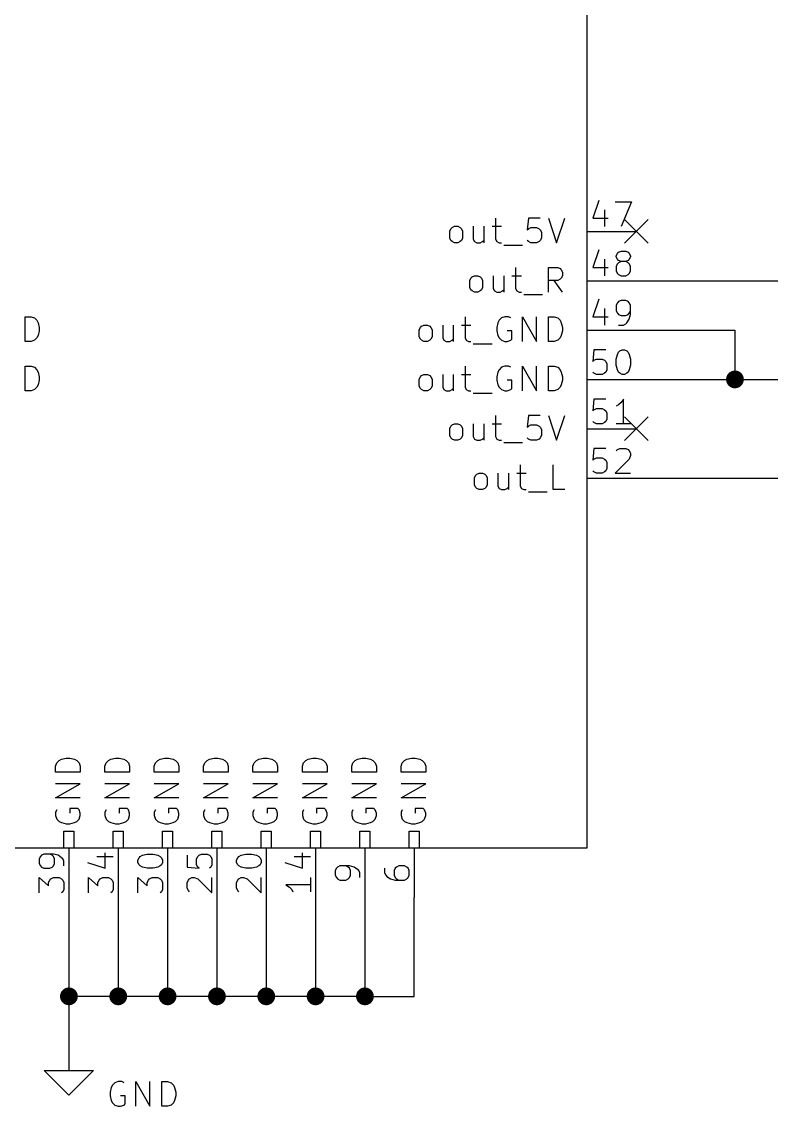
# Model space of a CAD drawing. Extents: x 0.4 to 11.3, y -7.9 to -0.4.
# Drawn here: x 6.804 to 8.324, y -6.273 to -4.075 of the extents above; entities that cross this region are included whole.
import ezdxf

# ---------------------------------------------------------------- set-up
doc = ezdxf.new("R2010")
doc.units = 0
doc.header["$MEASUREMENT"] = 0
for name, color, linetype in [('BLUE2', 5, 'CONTINUOUS'), ('CYAN2', 4, 'CONTINUOUS'), ('GREEN3', 91, 'CONTINUOUS'), ('LYELLOW', 51, 'CONTINUOUS'), ('RED2', 1, 'CONTINUOUS'), ('RED3', 11, 'CONTINUOUS')]:
    doc.layers.add(name, color=color, linetype=linetype)

msp = doc.modelspace()

# ---------------------------------------------------------------- linework, layer by layer
at = {"layer": 'BLUE2', "linetype": 'CONTINUOUS'}
for p, q in [((8.026, -4.476), (8.074, -4.524)), ((8.074, -4.476), (8.026, -4.524)), ((8.026, -4.876), (8.074, -4.924)), ((8.074, -4.876), (8.026, -4.924))]:
    msp.add_line(p, q, dxfattribs=at)
at = {"layer": 'CYAN2', "linetype": 'CONTINUOUS'}
for p, q in [((7.76476, -4.47313), (7.76476, -4.51599)), ((7.83143, -4.47313), (7.82905, -4.49694)), ((7.85524, -4.47313), (7.83143, -4.47313)), ((7.8719, -4.47313), (7.88857, -4.52313)), ((7.88857, -4.52313), (7.90524, -4.47313)), ((7.67191, -4.49932), (7.67429, -4.49456)), ((7.67191, -4.51361), (7.67191, -4.49932)), ((7.67429, -4.49456), (7.67667, -4.49218)), ((7.67667, -4.49218), (7.68143, -4.4898)), ((7.68143, -4.4898), (7.68857, -4.4898)), ((7.68857, -4.4898), (7.69333, -4.49218)), ((7.69333, -4.49218), (7.69572, -4.49456)), ((7.69572, -4.49456), (7.6981, -4.49932)), ((7.6981, -4.49932), (7.6981, -4.51361)), ((7.71952, -4.4898), (7.71952, -4.51599)), ((7.74095, -4.4898), (7.74095, -4.52313)), ((7.75762, -4.4898), (7.77667, -4.4898)), ((7.82905, -4.49694), (7.83143, -4.49456)), ((7.83143, -4.49456), (7.83619, -4.49218)), ((7.83619, -4.49218), (7.84809, -4.49218)), ((7.84809, -4.49218), (7.85285, -4.49456)), ((7.85285, -4.49456), (7.85524, -4.49694)), ((7.85524, -4.49694), (7.85762, -4.5017)), ((7.85762, -4.5017), (7.85762, -4.51361)), ((7.67429, -4.51837), (7.67191, -4.51361)), ((7.67667, -4.52075), (7.67429, -4.51837)), ((7.68143, -4.52313), (7.67667, -4.52075)), ((7.68857, -4.52313), (7.68143, -4.52313)), ((7.69333, -4.52075), (7.68857, -4.52313)), ((7.69572, -4.51837), (7.69333, -4.52075)), ((7.6981, -4.51361), (7.69572, -4.51837)), ((7.71952, -4.51599), (7.72191, -4.52075)), ((7.72191, -4.52075), (7.72667, -4.52313)), ((7.72667, -4.52313), (7.73381, -4.52313)), ((7.73381, -4.52313), (7.73857, -4.52075)), ((7.73857, -4.52075), (7.74095, -4.51837)), ((7.76476, -4.51599), (7.76714, -4.52075)), ((7.76714, -4.52075), (7.77191, -4.52313)), ((7.77191, -4.52313), (7.77667, -4.52313)), ((7.83143, -4.52075), (7.82905, -4.51837)), ((7.83619, -4.52313), (7.83143, -4.52075)), ((7.84809, -4.52313), (7.83619, -4.52313)), ((7.85285, -4.52075), (7.84809, -4.52313)), ((7.85524, -4.51837), (7.85285, -4.52075)), ((7.85762, -4.51361), (7.85524, -4.51837)), ((7.78143, -4.52789), (7.81952, -4.52789)), ((7.71476, -4.59456), (7.71715, -4.59218)), ((7.71715, -4.59218), (7.72191, -4.5898)), ((7.72191, -4.5898), (7.72905, -4.5898)), ((7.72905, -4.5898), (7.73381, -4.59218)), ((7.73381, -4.59218), (7.73619, -4.59456)), ((7.76, -4.5898), (7.76, -4.61599)), ((7.78143, -4.5898), (7.78143, -4.62313)), ((7.79809, -4.5898), (7.81714, -4.5898)), ((7.80524, -4.57313), (7.80524, -4.61599)), ((7.8719, -4.62313), (7.8719, -4.57313)), ((7.8719, -4.57313), (7.89095, -4.57313)), ((7.89095, -4.57313), (7.89571, -4.57551)), ((7.89571, -4.57551), (7.89809, -4.57789)), ((7.89809, -4.57789), (7.90047, -4.58265)), ((7.90047, -4.5898), (7.89809, -4.59456)), ((7.90047, -4.58265), (7.90047, -4.5898)), ((7.71239, -4.59932), (7.71476, -4.59456)), ((7.71239, -4.61361), (7.71239, -4.59932)), ((7.71476, -4.61837), (7.71239, -4.61361)), ((7.73619, -4.59456), (7.73857, -4.59932)), ((7.73857, -4.61361), (7.73619, -4.61837)), ((7.73857, -4.59932), (7.73857, -4.61361)), ((7.89095, -4.59932), (7.8719, -4.59932)), ((7.90047, -4.62313), (7.88381, -4.59932)), ((7.89571, -4.59694), (7.89095, -4.59932)), ((7.89809, -4.59456), (7.89571, -4.59694)), ((7.71715, -4.62075), (7.71476, -4.61837)), ((7.72191, -4.62313), (7.71715, -4.62075)), ((7.72905, -4.62313), (7.72191, -4.62313)), ((7.73381, -4.62075), (7.72905, -4.62313)), ((7.73619, -4.61837), (7.73381, -4.62075)), ((7.76, -4.61599), (7.76238, -4.62075)), ((7.76238, -4.62075), (7.76715, -4.62313)), ((7.76715, -4.62313), (7.77429, -4.62313)), ((7.77429, -4.62313), (7.77905, -4.62075)), ((7.77905, -4.62075), (7.78143, -4.61837)), ((7.80524, -4.61599), (7.80762, -4.62075)), ((7.80762, -4.62075), (7.81238, -4.62313)), ((7.81238, -4.62313), (7.81714, -4.62313)), ((7.82191, -4.62789), (7.86, -4.62789)), ((6.81143, -4.72313), (6.81143, -4.67313)), ((6.81143, -4.67313), (6.82333, -4.67313)), ((6.82333, -4.67313), (6.83047, -4.67551)), ((6.83047, -4.67551), (6.83524, -4.68028)), ((6.83524, -4.68028), (6.83762, -4.68504)), ((7.70285, -4.67313), (7.70285, -4.71599)), ((7.7719, -4.68028), (7.76952, -4.68504)), ((7.77667, -4.67551), (7.7719, -4.68028)), ((7.78381, -4.67313), (7.77667, -4.67551)), ((7.79095, -4.67313), (7.78381, -4.67313)), ((7.79571, -4.67551), (7.79095, -4.67313)), ((7.81952, -4.72313), (7.81952, -4.67313)), ((7.81952, -4.67313), (7.84809, -4.72313)), ((7.84809, -4.72313), (7.84809, -4.67313)), ((7.8719, -4.72313), (7.8719, -4.67313)), ((7.8719, -4.67313), (7.88381, -4.67313)), ((7.88381, -4.67313), (7.89095, -4.67551)), ((7.89095, -4.67551), (7.89571, -4.68028)), ((7.89571, -4.68028), (7.89809, -4.68504)), ((6.83762, -4.68504), (6.84, -4.69456)), ((6.84, -4.7017), (6.83762, -4.71122)), ((6.84, -4.69456), (6.84, -4.7017)), ((7.61, -4.69932), (7.61238, -4.69456)), ((7.61, -4.71361), (7.61, -4.69932)), ((7.61238, -4.69456), (7.61476, -4.69218)), ((7.61476, -4.69218), (7.61953, -4.6898)), ((7.61953, -4.6898), (7.62667, -4.6898)), ((7.62667, -4.6898), (7.63143, -4.69218)), ((7.63143, -4.69218), (7.63381, -4.69456)), ((7.63381, -4.69456), (7.63619, -4.69932)), ((7.63619, -4.69932), (7.63619, -4.71361)), ((7.65762, -4.6898), (7.65762, -4.71599)), ((7.67905, -4.6898), (7.67905, -4.72313)), ((7.69571, -4.6898), (7.71476, -4.6898)), ((7.76952, -4.68504), (7.76714, -4.69456)), ((7.76714, -4.69456), (7.76714, -4.7017)), ((7.76714, -4.7017), (7.76952, -4.71122)), ((7.79809, -4.7017), (7.78857, -4.7017)), ((7.79809, -4.71837), (7.79809, -4.7017)), ((7.89809, -4.68504), (7.90047, -4.69456)), ((7.90047, -4.7017), (7.89809, -4.71122)), ((7.90047, -4.69456), (7.90047, -4.7017)), ((6.82333, -4.72313), (6.81143, -4.72313)), ((6.83047, -4.72075), (6.82333, -4.72313)), ((6.83524, -4.71599), (6.83047, -4.72075)), ((6.83762, -4.71122), (6.83524, -4.71599)), ((7.61238, -4.71837), (7.61, -4.71361)), ((7.61476, -4.72075), (7.61238, -4.71837)), ((7.61953, -4.72313), (7.61476, -4.72075)), ((7.62667, -4.72313), (7.61953, -4.72313)), ((7.63143, -4.72075), (7.62667, -4.72313)), ((7.63381, -4.71837), (7.63143, -4.72075)), ((7.63619, -4.71361), (7.63381, -4.71837)), ((7.65762, -4.71599), (7.66, -4.72075)), ((7.66, -4.72075), (7.66476, -4.72313)), ((7.66476, -4.72313), (7.67191, -4.72313)), ((7.67191, -4.72313), (7.67667, -4.72075)), ((7.67667, -4.72075), (7.67905, -4.71837)), ((7.70285, -4.71599), (7.70524, -4.72075)), ((7.70524, -4.72075), (7.71, -4.72313)), ((7.71, -4.72313), (7.71476, -4.72313)), ((7.76952, -4.71122), (7.7719, -4.71599)), ((7.7719, -4.71599), (7.77667, -4.72075)), ((7.77667, -4.72075), (7.78381, -4.72313)), ((7.78381, -4.72313), (7.78857, -4.72313)), ((7.78857, -4.72313), (7.79571, -4.72075)), ((7.79571, -4.72075), (7.79809, -4.71837)), ((7.88381, -4.72313), (7.8719, -4.72313)), ((7.89095, -4.72075), (7.88381, -4.72313)), ((7.89571, -4.71599), (7.89095, -4.72075)), ((7.89809, -4.71122), (7.89571, -4.71599)), ((7.71952, -4.72789), (7.75762, -4.72789)), ((6.81143, -4.82313), (6.81143, -4.77313)), ((6.81143, -4.77313), (6.82333, -4.77313)), ((6.82333, -4.77313), (6.83047, -4.77551)), ((6.83047, -4.77551), (6.83524, -4.78028)), ((6.83524, -4.78028), (6.83762, -4.78504)), ((6.83762, -4.78504), (6.84, -4.79456)), ((7.61476, -4.79218), (7.61953, -4.7898)), ((7.61953, -4.7898), (7.62667, -4.7898)), ((7.62667, -4.7898), (7.63143, -4.79218)), ((7.65762, -4.7898), (7.65762, -4.81599)), ((7.67905, -4.7898), (7.67905, -4.82313)), ((7.69571, -4.7898), (7.71476, -4.7898)), ((7.70285, -4.77313), (7.70285, -4.81599)), ((7.76952, -4.78504), (7.76714, -4.79456)), ((7.7719, -4.78028), (7.76952, -4.78504)), ((7.77667, -4.77551), (7.7719, -4.78028)), ((7.78381, -4.77313), (7.77667, -4.77551)), ((7.79095, -4.77313), (7.78381, -4.77313)), ((7.79571, -4.77551), (7.79095, -4.77313)), ((7.81952, -4.82313), (7.81952, -4.77313)), ((7.81952, -4.77313), (7.84809, -4.82313)), ((7.84809, -4.82313), (7.84809, -4.77313)), ((7.8719, -4.82313), (7.8719, -4.77313)), ((7.8719, -4.77313), (7.88381, -4.77313)), ((7.88381, -4.77313), (7.89095, -4.77551)), ((7.89095, -4.77551), (7.89571, -4.78028)), ((7.89571, -4.78028), (7.89809, -4.78504)), ((7.89809, -4.78504), (7.90047, -4.79456)), ((6.83762, -4.81122), (6.83524, -4.81599)), ((6.84, -4.8017), (6.83762, -4.81122)), ((6.84, -4.79456), (6.84, -4.8017)), ((7.61, -4.79932), (7.61238, -4.79456)), ((7.61, -4.81361), (7.61, -4.79932)), ((7.61238, -4.79456), (7.61476, -4.79218)), ((7.63143, -4.79218), (7.63381, -4.79456)), ((7.63381, -4.79456), (7.63619, -4.79932)), ((7.63619, -4.79932), (7.63619, -4.81361)), ((7.76714, -4.79456), (7.76714, -4.8017)), ((7.76714, -4.8017), (7.76952, -4.81122)), ((7.76952, -4.81122), (7.7719, -4.81599)), ((7.79809, -4.8017), (7.78857, -4.8017)), ((7.79809, -4.81837), (7.79809, -4.8017)), ((7.89809, -4.81122), (7.89571, -4.81599)), ((7.90047, -4.8017), (7.89809, -4.81122)), ((7.90047, -4.79456), (7.90047, -4.8017)), ((6.82333, -4.82313), (6.81143, -4.82313)), ((6.83047, -4.82075), (6.82333, -4.82313)), ((6.83524, -4.81599), (6.83047, -4.82075)), ((7.61238, -4.81837), (7.61, -4.81361)), ((7.61476, -4.82075), (7.61238, -4.81837)), ((7.61953, -4.82313), (7.61476, -4.82075)), ((7.62667, -4.82313), (7.61953, -4.82313)), ((7.63143, -4.82075), (7.62667, -4.82313)), ((7.63381, -4.81837), (7.63143, -4.82075)), ((7.63619, -4.81361), (7.63381, -4.81837)), ((7.65762, -4.81599), (7.66, -4.82075)), ((7.66, -4.82075), (7.66476, -4.82313)), ((7.66476, -4.82313), (7.67191, -4.82313)), ((7.67191, -4.82313), (7.67667, -4.82075)), ((7.67667, -4.82075), (7.67905, -4.81837)), ((7.70285, -4.81599), (7.70524, -4.82075)), ((7.70524, -4.82075), (7.71, -4.82313)), ((7.71, -4.82313), (7.71476, -4.82313)), ((7.71952, -4.82789), (7.75762, -4.82789)), ((7.7719, -4.81599), (7.77667, -4.82075)), ((7.77667, -4.82075), (7.78381, -4.82313)), ((7.78381, -4.82313), (7.78857, -4.82313)), ((7.78857, -4.82313), (7.79571, -4.82075)), ((7.79571, -4.82075), (7.79809, -4.81837)), ((7.88381, -4.82313), (7.8719, -4.82313)), ((7.89095, -4.82075), (7.88381, -4.82313)), ((7.89571, -4.81599), (7.89095, -4.82075)), ((7.76476, -4.87313), (7.76476, -4.91599)), ((7.83143, -4.87313), (7.82905, -4.89694)), ((7.85524, -4.87313), (7.83143, -4.87313)), ((7.8719, -4.87313), (7.88857, -4.92313)), ((7.88857, -4.92313), (7.90524, -4.87313)), ((7.67191, -4.89932), (7.67429, -4.89456)), ((7.67191, -4.91361), (7.67191, -4.89932)), ((7.67429, -4.89456), (7.67667, -4.89218)), ((7.67667, -4.89218), (7.68143, -4.8898)), ((7.68143, -4.8898), (7.68857, -4.8898)), ((7.68857, -4.8898), (7.69333, -4.89218)), ((7.69333, -4.89218), (7.69572, -4.89456)), ((7.69572, -4.89456), (7.6981, -4.89932)), ((7.6981, -4.89932), (7.6981, -4.91361)), ((7.71952, -4.8898), (7.71952, -4.91599)), ((7.74095, -4.8898), (7.74095, -4.92313)), ((7.75762, -4.8898), (7.77667, -4.8898)), ((7.82905, -4.89694), (7.83143, -4.89456)), ((7.83143, -4.89456), (7.83619, -4.89218)), ((7.83619, -4.89218), (7.84809, -4.89218)), ((7.84809, -4.89218), (7.85285, -4.89456)), ((7.85285, -4.89456), (7.85524, -4.89694)), ((7.85524, -4.89694), (7.85762, -4.9017)), ((7.67429, -4.91837), (7.67191, -4.91361)), ((7.67667, -4.92075), (7.67429, -4.91837)), ((7.68143, -4.92313), (7.67667, -4.92075)), ((7.69333, -4.92075), (7.68857, -4.92313)), ((7.69572, -4.91837), (7.69333, -4.92075)), ((7.6981, -4.91361), (7.69572, -4.91837)), ((7.71952, -4.91599), (7.72191, -4.92075)), ((7.72191, -4.92075), (7.72667, -4.92313)), ((7.73381, -4.92313), (7.73857, -4.92075)), ((7.73857, -4.92075), (7.74095, -4.91837)), ((7.76476, -4.91599), (7.76714, -4.92075)), ((7.76714, -4.92075), (7.77191, -4.92313)), ((7.83143, -4.92075), (7.82905, -4.91837)), ((7.83619, -4.92313), (7.83143, -4.92075)), ((7.85285, -4.92075), (7.84809, -4.92313)), ((7.85524, -4.91837), (7.85285, -4.92075)), ((7.85762, -4.91361), (7.85524, -4.91837)), ((7.85762, -4.9017), (7.85762, -4.91361)), ((7.68857, -4.92313), (7.68143, -4.92313)), ((7.72667, -4.92313), (7.73381, -4.92313)), ((7.77191, -4.92313), (7.77667, -4.92313)), ((7.78143, -4.92789), (7.81952, -4.92789)), ((7.84809, -4.92313), (7.83619, -4.92313)), ((7.81476, -4.97313), (7.81476, -5.01599)), ((7.88143, -5.02313), (7.88143, -4.97313)), ((7.72191, -4.99932), (7.72429, -4.99456)), ((7.72191, -5.01361), (7.72191, -4.99932)), ((7.72429, -4.99456), (7.72667, -4.99218)), ((7.72667, -4.99218), (7.73143, -4.9898)), ((7.73143, -4.9898), (7.73857, -4.9898)), ((7.73857, -4.9898), (7.74333, -4.99218)), ((7.74333, -4.99218), (7.74572, -4.99456)), ((7.74572, -4.99456), (7.7481, -4.99932)), ((7.7481, -4.99932), (7.7481, -5.01361)), ((7.76952, -4.9898), (7.76952, -5.01599)), ((7.79095, -4.9898), (7.79095, -5.02313)), ((7.80762, -4.9898), (7.82667, -4.9898)), ((7.72429, -5.01837), (7.72191, -5.01361)), ((7.72667, -5.02075), (7.72429, -5.01837)), ((7.73143, -5.02313), (7.72667, -5.02075)), ((7.73857, -5.02313), (7.73143, -5.02313)), ((7.74333, -5.02075), (7.73857, -5.02313)), ((7.74572, -5.01837), (7.74333, -5.02075)), ((7.7481, -5.01361), (7.74572, -5.01837)), ((7.76952, -5.01599), (7.77191, -5.02075)), ((7.77191, -5.02075), (7.77667, -5.02313)), ((7.77667, -5.02313), (7.78381, -5.02313)), ((7.78381, -5.02313), (7.78857, -5.02075)), ((7.78857, -5.02075), (7.79095, -5.01837)), ((7.81476, -5.01599), (7.81714, -5.02075)), ((7.81714, -5.02075), (7.82191, -5.02313)), ((7.82191, -5.02313), (7.82667, -5.02313)), ((7.83143, -5.02789), (7.86952, -5.02789)), ((7.90524, -5.02313), (7.88143, -5.02313)), ((6.87313, -5.58381), (6.87551, -5.57667)), ((6.87551, -5.57667), (6.88028, -5.5719)), ((6.88028, -5.5719), (6.88504, -5.56952)), ((6.88504, -5.56952), (6.89456, -5.56714)), ((6.89456, -5.56714), (6.9017, -5.56714)), ((6.9017, -5.56714), (6.91122, -5.56952)), ((6.91122, -5.56952), (6.91599, -5.5719)), ((6.91599, -5.5719), (6.92075, -5.57667)), ((6.92075, -5.57667), (6.92313, -5.58381)), ((6.97313, -5.58381), (6.97551, -5.57667)), ((6.97551, -5.57667), (6.98028, -5.5719)), ((6.98028, -5.5719), (6.98504, -5.56952)), ((6.98504, -5.56952), (6.99456, -5.56714)), ((6.99456, -5.56714), (7.0017, -5.56714)), ((7.0017, -5.56714), (7.01122, -5.56952)), ((7.01122, -5.56952), (7.01599, -5.5719)), ((7.01599, -5.5719), (7.02075, -5.57667)), ((7.02075, -5.57667), (7.02313, -5.58381)), ((7.07313, -5.58381), (7.07551, -5.57667)), ((7.07551, -5.57667), (7.08028, -5.5719)), ((7.08028, -5.5719), (7.08504, -5.56952)), ((7.08504, -5.56952), (7.09456, -5.56714)), ((7.09456, -5.56714), (7.1017, -5.56714)), ((7.1017, -5.56714), (7.11122, -5.56952)), ((7.11122, -5.56952), (7.11599, -5.5719)), ((7.11599, -5.5719), (7.12075, -5.57667)), ((7.12075, -5.57667), (7.12313, -5.58381)), ((7.17313, -5.58381), (7.17551, -5.57667)), ((7.17551, -5.57667), (7.18028, -5.5719)), ((7.18028, -5.5719), (7.18504, -5.56952)), ((7.18504, -5.56952), (7.19456, -5.56714)), ((7.19456, -5.56714), (7.2017, -5.56714)), ((7.2017, -5.56714), (7.21122, -5.56952)), ((7.21122, -5.56952), (7.21599, -5.5719)), ((7.21599, -5.5719), (7.22075, -5.57667)), ((7.22075, -5.57667), (7.22313, -5.58381)), ((7.27313, -5.58381), (7.27551, -5.57667)), ((7.27551, -5.57667), (7.28028, -5.5719)), ((7.28028, -5.5719), (7.28504, -5.56952)), ((7.28504, -5.56952), (7.29456, -5.56714)), ((7.29456, -5.56714), (7.3017, -5.56714)), ((7.3017, -5.56714), (7.31122, -5.56952)), ((7.31122, -5.56952), (7.31599, -5.5719)), ((7.31599, -5.5719), (7.32075, -5.57667)), ((7.32075, -5.57667), (7.32313, -5.58381)), ((7.37313, -5.58381), (7.37551, -5.57667)), ((7.37551, -5.57667), (7.38028, -5.5719)), ((7.38028, -5.5719), (7.38504, -5.56952)), ((7.38504, -5.56952), (7.39456, -5.56714)), ((7.39456, -5.56714), (7.4017, -5.56714)), ((7.4017, -5.56714), (7.41122, -5.56952)), ((7.41122, -5.56952), (7.41599, -5.5719)), ((7.41599, -5.5719), (7.42075, -5.57667)), ((7.42075, -5.57667), (7.42313, -5.58381)), ((7.47313, -5.58381), (7.47551, -5.57667)), ((7.47551, -5.57667), (7.48028, -5.5719)), ((7.48028, -5.5719), (7.48504, -5.56952)), ((7.48504, -5.56952), (7.49456, -5.56714)), ((7.49456, -5.56714), (7.5017, -5.56714)), ((7.5017, -5.56714), (7.51122, -5.56952)), ((7.51122, -5.56952), (7.51599, -5.5719)), ((7.51599, -5.5719), (7.52075, -5.57667)), ((7.52075, -5.57667), (7.52313, -5.58381)), ((7.57313, -5.58381), (7.57551, -5.57667)), ((7.57551, -5.57667), (7.58028, -5.5719)), ((7.58028, -5.5719), (7.58504, -5.56952)), ((7.58504, -5.56952), (7.59456, -5.56714)), ((7.59456, -5.56714), (7.6017, -5.56714)), ((7.6017, -5.56714), (7.61122, -5.56952)), ((7.61122, -5.56952), (7.61599, -5.5719)), ((7.61599, -5.5719), (7.62075, -5.57667)), ((7.62075, -5.57667), (7.62313, -5.58381)), ((6.87313, -5.59571), (6.87313, -5.58381)), ((6.92313, -5.59571), (6.87313, -5.59571)), ((6.92313, -5.58381), (6.92313, -5.59571)), ((6.97313, -5.59571), (6.97313, -5.58381)), ((7.02313, -5.59571), (6.97313, -5.59571)), ((7.02313, -5.58381), (7.02313, -5.59571)), ((7.07313, -5.59571), (7.07313, -5.58381)), ((7.12313, -5.59571), (7.07313, -5.59571)), ((7.12313, -5.58381), (7.12313, -5.59571)), ((7.17313, -5.59571), (7.17313, -5.58381)), ((7.22313, -5.59571), (7.17313, -5.59571)), ((7.22313, -5.58381), (7.22313, -5.59571)), ((7.27313, -5.59571), (7.27313, -5.58381)), ((7.32313, -5.59571), (7.27313, -5.59571)), ((7.32313, -5.58381), (7.32313, -5.59571)), ((7.37313, -5.59571), (7.37313, -5.58381)), ((7.42313, -5.59571), (7.37313, -5.59571)), ((7.42313, -5.58381), (7.42313, -5.59571)), ((7.47313, -5.59571), (7.47313, -5.58381)), ((7.52313, -5.59571), (7.47313, -5.59571)), ((7.52313, -5.58381), (7.52313, -5.59571)), ((7.57313, -5.59571), (7.57313, -5.58381)), ((7.62313, -5.59571), (7.57313, -5.59571)), ((7.62313, -5.58381), (7.62313, -5.59571)), ((6.87313, -5.64809), (6.92313, -5.61952)), ((6.92313, -5.61952), (6.87313, -5.61952)), ((6.97313, -5.64809), (7.02313, -5.61952)), ((7.02313, -5.61952), (6.97313, -5.61952)), ((7.07313, -5.64809), (7.12313, -5.61952)), ((7.12313, -5.61952), (7.07313, -5.61952)), ((7.17313, -5.64809), (7.22313, -5.61952)), ((7.22313, -5.61952), (7.17313, -5.61952)), ((7.27313, -5.64809), (7.32313, -5.61952)), ((7.32313, -5.61952), (7.27313, -5.61952)), ((7.37313, -5.64809), (7.42313, -5.61952)), ((7.42313, -5.61952), (7.37313, -5.61952)), ((7.47313, -5.64809), (7.52313, -5.61952)), ((7.52313, -5.61952), (7.47313, -5.61952)), ((7.57313, -5.64809), (7.62313, -5.61952)), ((7.62313, -5.61952), (7.57313, -5.61952)), ((6.92313, -5.64809), (6.87313, -5.64809)), ((6.91837, -5.66952), (6.9017, -5.66952)), ((6.9017, -5.66952), (6.9017, -5.67905)), ((6.92075, -5.6719), (6.91837, -5.66952)), ((7.02313, -5.64809), (6.97313, -5.64809)), ((7.01837, -5.66952), (7.0017, -5.66952)), ((7.0017, -5.66952), (7.0017, -5.67905)), ((7.02075, -5.6719), (7.01837, -5.66952)), ((7.12313, -5.64809), (7.07313, -5.64809)), ((7.11837, -5.66952), (7.1017, -5.66952)), ((7.1017, -5.66952), (7.1017, -5.67905)), ((7.12075, -5.6719), (7.11837, -5.66952)), ((7.22313, -5.64809), (7.17313, -5.64809)), ((7.21837, -5.66952), (7.2017, -5.66952)), ((7.2017, -5.66952), (7.2017, -5.67905)), ((7.22075, -5.6719), (7.21837, -5.66952)), ((7.32313, -5.64809), (7.27313, -5.64809)), ((7.31837, -5.66952), (7.3017, -5.66952)), ((7.3017, -5.66952), (7.3017, -5.67905)), ((7.32075, -5.6719), (7.31837, -5.66952)), ((7.42313, -5.64809), (7.37313, -5.64809)), ((7.41837, -5.66952), (7.4017, -5.66952)), ((7.4017, -5.66952), (7.4017, -5.67905)), ((7.42075, -5.6719), (7.41837, -5.66952)), ((7.52313, -5.64809), (7.47313, -5.64809)), ((7.51837, -5.66952), (7.5017, -5.66952)), ((7.5017, -5.66952), (7.5017, -5.67905)), ((7.52075, -5.6719), (7.51837, -5.66952)), ((7.62313, -5.64809), (7.57313, -5.64809)), ((7.61837, -5.66952), (7.6017, -5.66952)), ((7.6017, -5.66952), (7.6017, -5.67905)), ((7.62075, -5.6719), (7.61837, -5.66952)), ((6.87551, -5.6719), (6.87313, -5.67667)), ((6.87313, -5.67667), (6.87313, -5.68381)), ((6.87313, -5.68381), (6.87551, -5.69095)), ((6.87551, -5.69095), (6.88028, -5.69571)), ((6.91599, -5.69571), (6.92075, -5.69095)), ((6.92313, -5.67905), (6.92075, -5.6719)), ((6.92075, -5.69095), (6.92313, -5.68381)), ((6.92313, -5.68381), (6.92313, -5.67905)), ((6.97551, -5.6719), (6.97313, -5.67667)), ((6.97313, -5.67667), (6.97313, -5.68381)), ((6.97313, -5.68381), (6.97551, -5.69095)), ((6.97551, -5.69095), (6.98028, -5.69571)), ((7.01599, -5.69571), (7.02075, -5.69095)), ((7.02313, -5.67905), (7.02075, -5.6719)), ((7.02075, -5.69095), (7.02313, -5.68381)), ((7.02313, -5.68381), (7.02313, -5.67905)), ((7.07551, -5.6719), (7.07313, -5.67667)), ((7.07313, -5.67667), (7.07313, -5.68381)), ((7.07313, -5.68381), (7.07551, -5.69095)), ((7.07551, -5.69095), (7.08028, -5.69571)), ((7.11599, -5.69571), (7.12075, -5.69095)), ((7.12313, -5.67905), (7.12075, -5.6719)), ((7.12075, -5.69095), (7.12313, -5.68381)), ((7.12313, -5.68381), (7.12313, -5.67905)), ((7.17551, -5.6719), (7.17313, -5.67667)), ((7.17313, -5.67667), (7.17313, -5.68381)), ((7.17313, -5.68381), (7.17551, -5.69095)), ((7.17551, -5.69095), (7.18028, -5.69571)), ((7.21599, -5.69571), (7.22075, -5.69095)), ((7.22313, -5.67905), (7.22075, -5.6719)), ((7.22075, -5.69095), (7.22313, -5.68381)), ((7.22313, -5.68381), (7.22313, -5.67905)), ((7.27551, -5.6719), (7.27313, -5.67667)), ((7.27313, -5.67667), (7.27313, -5.68381)), ((7.27313, -5.68381), (7.27551, -5.69095)), ((7.27551, -5.69095), (7.28028, -5.69571)), ((7.31599, -5.69571), (7.32075, -5.69095)), ((7.32313, -5.67905), (7.32075, -5.6719)), ((7.32075, -5.69095), (7.32313, -5.68381)), ((7.32313, -5.68381), (7.32313, -5.67905)), ((7.37551, -5.6719), (7.37313, -5.67667)), ((7.37313, -5.67667), (7.37313, -5.68381)), ((7.37313, -5.68381), (7.37551, -5.69095)), ((7.37551, -5.69095), (7.38028, -5.69571)), ((7.41599, -5.69571), (7.42075, -5.69095)), ((7.42313, -5.67905), (7.42075, -5.6719)), ((7.42075, -5.69095), (7.42313, -5.68381)), ((7.42313, -5.68381), (7.42313, -5.67905)), ((7.47551, -5.6719), (7.47313, -5.67667)), ((7.47313, -5.67667), (7.47313, -5.68381)), ((7.47313, -5.68381), (7.47551, -5.69095)), ((7.47551, -5.69095), (7.48028, -5.69571)), ((7.51599, -5.69571), (7.52075, -5.69095)), ((7.52313, -5.67905), (7.52075, -5.6719)), ((7.52075, -5.69095), (7.52313, -5.68381)), ((7.52313, -5.68381), (7.52313, -5.67905)), ((7.57551, -5.6719), (7.57313, -5.67667)), ((7.57313, -5.67667), (7.57313, -5.68381)), ((7.57313, -5.68381), (7.57551, -5.69095)), ((7.57551, -5.69095), (7.58028, -5.69571)), ((7.61599, -5.69571), (7.62075, -5.69095)), ((7.62313, -5.67905), (7.62075, -5.6719)), ((7.62075, -5.69095), (7.62313, -5.68381)), ((7.62313, -5.68381), (7.62313, -5.67905)), ((6.88028, -5.69571), (6.88504, -5.69809)), ((6.88504, -5.69809), (6.89456, -5.70047)), ((6.89456, -5.70047), (6.9017, -5.70047)), ((6.9017, -5.70047), (6.91122, -5.69809)), ((6.91122, -5.69809), (6.91599, -5.69571)), ((6.98028, -5.69571), (6.98504, -5.69809)), ((6.98504, -5.69809), (6.99456, -5.70047)), ((6.99456, -5.70047), (7.0017, -5.70047)), ((7.0017, -5.70047), (7.01122, -5.69809)), ((7.01122, -5.69809), (7.01599, -5.69571)), ((7.08028, -5.69571), (7.08504, -5.69809)), ((7.08504, -5.69809), (7.09456, -5.70047)), ((7.09456, -5.70047), (7.1017, -5.70047)), ((7.1017, -5.70047), (7.11122, -5.69809)), ((7.11122, -5.69809), (7.11599, -5.69571)), ((7.18028, -5.69571), (7.18504, -5.69809)), ((7.18504, -5.69809), (7.19456, -5.70047)), ((7.19456, -5.70047), (7.2017, -5.70047)), ((7.2017, -5.70047), (7.21122, -5.69809)), ((7.21122, -5.69809), (7.21599, -5.69571)), ((7.28028, -5.69571), (7.28504, -5.69809)), ((7.28504, -5.69809), (7.29456, -5.70047)), ((7.29456, -5.70047), (7.3017, -5.70047)), ((7.3017, -5.70047), (7.31122, -5.69809)), ((7.31122, -5.69809), (7.31599, -5.69571)), ((7.38028, -5.69571), (7.38504, -5.69809)), ((7.38504, -5.69809), (7.39456, -5.70047)), ((7.39456, -5.70047), (7.4017, -5.70047)), ((7.4017, -5.70047), (7.41122, -5.69809)), ((7.41122, -5.69809), (7.41599, -5.69571)), ((7.48028, -5.69571), (7.48504, -5.69809)), ((7.48504, -5.69809), (7.49456, -5.70047)), ((7.49456, -5.70047), (7.5017, -5.70047)), ((7.5017, -5.70047), (7.51122, -5.69809)), ((7.51122, -5.69809), (7.51599, -5.69571)), ((7.58028, -5.69571), (7.58504, -5.69809)), ((7.58504, -5.69809), (7.59456, -5.70047)), ((7.59456, -5.70047), (7.6017, -5.70047)), ((7.6017, -5.70047), (7.61122, -5.69809)), ((7.61122, -5.69809), (7.61599, -5.69571)), ((6.98571, -6.23471), (6.98333, -6.24423)), ((6.98809, -6.22995), (6.98571, -6.23471)), ((6.99286, -6.22519), (6.98809, -6.22995)), ((7, -6.2228), (6.99286, -6.22519)), ((7.00714, -6.2228), (7, -6.2228)), ((7.01191, -6.22519), (7.00714, -6.2228)), ((7.03571, -6.2728), (7.03571, -6.2228)), ((7.03571, -6.2228), (7.06428, -6.2728)), ((7.06428, -6.2728), (7.06428, -6.2228)), ((7.08809, -6.2728), (7.08809, -6.2228)), ((7.08809, -6.2228), (7.1, -6.2228)), ((7.1, -6.2228), (7.10714, -6.22519)), ((7.10714, -6.22519), (7.11191, -6.22995)), ((7.11191, -6.22995), (7.11429, -6.23471)), ((7.11429, -6.23471), (7.11667, -6.24423)), ((6.98333, -6.24423), (6.98333, -6.25137)), ((6.98333, -6.25137), (6.98571, -6.2609)), ((6.98571, -6.2609), (6.98809, -6.26566)), ((7.01428, -6.25137), (7.00476, -6.25137)), ((7.01428, -6.26804), (7.01428, -6.25137)), ((7.11429, -6.2609), (7.11191, -6.26566)), ((7.11667, -6.25137), (7.11429, -6.2609)), ((7.11667, -6.24423), (7.11667, -6.25137)), ((6.98809, -6.26566), (6.99286, -6.27043)), ((6.99286, -6.27043), (7, -6.2728)), ((7, -6.2728), (7.00476, -6.2728)), ((7.00476, -6.2728), (7.01191, -6.27043)), ((7.01191, -6.27043), (7.01428, -6.26804)), ((7.1, -6.2728), (7.08809, -6.2728)), ((7.10714, -6.27043), (7.1, -6.2728)), ((7.11191, -6.26566), (7.10714, -6.27043))]:
    msp.add_line(p, q, dxfattribs=at)
at = {"layer": 'GREEN3', "linetype": 'CONTINUOUS'}
for p, q in [((8.05, -4.6), (8.8, -4.6)), ((8.05, -4.7), (8.25, -4.7)), ((8.25, -4.7), (8.25, -4.8)), ((8.05, -4.8), (8.25, -4.8)), ((8.25, -4.8), (9.35, -4.8)), ((8.05, -5), (9.2, -5)), ((6.9, -5.85), (6.9, -6.05)), ((7, -5.85), (7, -6.05)), ((7.1, -5.85), (7.1, -6.05)), ((7.2, -5.85), (7.2, -6.05)), ((7.3, -5.85), (7.3, -6.05)), ((7.4, -5.85), (7.4, -6.05)), ((7.5, -5.85), (7.5, -6.05)), ((7.6, -6.05), (7.6, -5.85)), ((7, -6.05), (6.9, -6.05)), ((6.9, -6.05), (6.9, -6.15)), ((7.1, -6.05), (7, -6.05)), ((7.2, -6.05), (7.1, -6.05)), ((7.3, -6.05), (7.2, -6.05)), ((7.4, -6.05), (7.3, -6.05)), ((7.5, -6.05), (7.4, -6.05)), ((7.5, -6.05), (7.6, -6.05))]:
    msp.add_line(p, q, dxfattribs=at)
at = {"layer": 'GREEN3', "const_width": 0.018}
for points in [[(8.241, -4.8, 1), (8.259, -4.8, 1)], [(6.891, -6.05, 1), (6.909, -6.05, 1)], [(6.991, -6.05, 1), (7.009, -6.05, 1)], [(7.091, -6.05, 1), (7.109, -6.05, 1)], [(7.191, -6.05, 1), (7.209, -6.05, 1)], [(7.291, -6.05, 1), (7.309, -6.05, 1)], [(7.391, -6.05, 1), (7.409, -6.05, 1)], [(7.491, -6.05, 1), (7.509, -6.05, 1)]]:
    msp.add_lwpolyline(points, format="xyb", close=True, dxfattribs=at)
at = {"layer": 'LYELLOW', "linetype": 'CONTINUOUS'}
for p, q in [((7.95, -1.95), (7.95, -5.75)), ((7.95, -5.75), (6.55, -5.75))]:
    msp.add_line(p, q, dxfattribs=at)
at = {"layer": 'RED2', "linetype": 'CONTINUOUS'}
for p, q in [((7.95, -1.95), (7.95, -5.75)), ((7.95, -4.5), (8.05, -4.5)), ((7.95, -4.6), (8.05, -4.6)), ((7.95, -4.7), (8.05, -4.7)), ((7.95, -4.8), (8.05, -4.8)), ((7.95, -4.9), (8.05, -4.9)), ((7.95, -5), (8.05, -5)), ((6.89, -5.75), (6.89, -5.715)), ((6.89, -5.715), (6.91, -5.715)), ((6.91, -5.715), (6.91, -5.75)), ((6.99, -5.75), (6.99, -5.715)), ((6.99, -5.715), (7.01, -5.715)), ((7.01, -5.715), (7.01, -5.75)), ((7.09, -5.75), (7.09, -5.715)), ((7.09, -5.715), (7.11, -5.715)), ((7.11, -5.715), (7.11, -5.75)), ((7.19, -5.75), (7.19, -5.715)), ((7.19, -5.715), (7.21, -5.715)), ((7.21, -5.715), (7.21, -5.75)), ((7.29, -5.75), (7.29, -5.715)), ((7.29, -5.715), (7.31, -5.715)), ((7.31, -5.715), (7.31, -5.75)), ((7.39, -5.75), (7.39, -5.715)), ((7.39, -5.715), (7.41, -5.715)), ((7.41, -5.715), (7.41, -5.75)), ((7.49, -5.75), (7.49, -5.715)), ((7.49, -5.715), (7.51, -5.715)), ((7.51, -5.715), (7.51, -5.75)), ((7.59, -5.75), (7.59, -5.715)), ((7.59, -5.715), (7.61, -5.715)), ((7.61, -5.715), (7.61, -5.75)), ((7.95, -5.75), (6.55, -5.75)), ((6.91, -5.75), (6.89, -5.75)), ((6.9, -5.75), (6.9, -5.85)), ((7.01, -5.75), (6.99, -5.75)), ((7, -5.75), (7, -5.85)), ((7.11, -5.75), (7.09, -5.75)), ((7.1, -5.75), (7.1, -5.85)), ((7.21, -5.75), (7.19, -5.75)), ((7.2, -5.75), (7.2, -5.85)), ((7.31, -5.75), (7.29, -5.75)), ((7.3, -5.75), (7.3, -5.85)), ((7.41, -5.75), (7.39, -5.75)), ((7.4, -5.75), (7.4, -5.85)), ((7.51, -5.75), (7.49, -5.75)), ((7.5, -5.75), (7.5, -5.85)), ((7.61, -5.75), (7.59, -5.75)), ((7.6, -5.75), (7.6, -5.85)), ((6.9, -6.15), (6.9, -6.2)), ((6.9, -6.25), (6.85, -6.2)), ((6.85, -6.2), (6.9, -6.2)), ((6.9, -6.2), (6.95, -6.2)), ((6.95, -6.2), (6.9, -6.25))]:
    msp.add_line(p, q, dxfattribs=at)
at = {"layer": 'RED3', "linetype": 'CONTINUOUS'}
for p, q in [((7.97381, -4.4375), (7.96191, -4.47321)), ((7.98571, -4.45655), (7.98571, -4.48988)), ((8.00714, -4.43988), (8.04047, -4.43988)), ((8.04047, -4.43988), (8.01905, -4.48988)), ((7.96191, -4.47321), (7.99285, -4.47321)), ((7.97381, -4.5375), (7.96191, -4.57321)), ((8.00952, -4.5494), (8.0119, -4.54464)), ((8.0119, -4.54464), (8.01428, -4.54226)), ((8.01428, -4.54226), (8.01905, -4.53988)), ((8.01905, -4.53988), (8.02857, -4.53988)), ((8.02857, -4.53988), (8.03333, -4.54226)), ((8.03333, -4.54226), (8.03571, -4.54464)), ((8.03571, -4.54464), (8.03809, -4.5494)), ((7.98571, -4.55655), (7.98571, -4.58988)), ((8.00952, -4.55178), (8.00952, -4.5494)), ((8.0119, -4.55655), (8.00952, -4.55178)), ((8.0119, -4.56607), (8.00952, -4.57083)), ((8.00952, -4.57083), (8.00952, -4.58035)), ((8.01428, -4.55893), (8.0119, -4.55655)), ((8.01428, -4.56369), (8.0119, -4.56607)), ((8.01905, -4.56131), (8.01428, -4.55893)), ((8.01905, -4.56131), (8.01428, -4.56369)), ((8.02857, -4.56131), (8.01905, -4.56131)), ((8.03333, -4.55893), (8.02857, -4.56131)), ((8.03333, -4.56369), (8.02857, -4.56131)), ((8.03571, -4.55655), (8.03333, -4.55893)), ((8.03571, -4.56607), (8.03333, -4.56369)), ((8.03809, -4.55178), (8.03571, -4.55655)), ((8.03809, -4.57083), (8.03571, -4.56607)), ((8.03809, -4.5494), (8.03809, -4.55178)), ((8.03809, -4.58035), (8.03809, -4.57083)), ((7.96191, -4.57321), (7.99285, -4.57321)), ((8.00952, -4.58035), (8.0119, -4.58512)), ((8.0119, -4.58512), (8.01428, -4.5875)), ((8.01428, -4.5875), (8.01905, -4.58988)), ((8.01905, -4.58988), (8.02857, -4.58988)), ((8.02857, -4.58988), (8.03333, -4.5875)), ((8.03333, -4.5875), (8.03571, -4.58512)), ((8.03571, -4.58512), (8.03809, -4.58035)), ((7.97381, -4.6375), (7.96191, -4.67321)), ((7.98571, -4.65655), (7.98571, -4.68988)), ((8.0119, -4.64464), (8.00952, -4.6494)), ((8.00952, -4.6494), (8.00952, -4.66131)), ((8.01428, -4.64226), (8.0119, -4.64464)), ((8.01905, -4.63988), (8.01428, -4.64226)), ((8.02857, -4.63988), (8.01905, -4.63988)), ((8.03333, -4.64226), (8.02857, -4.63988)), ((8.03571, -4.64464), (8.03333, -4.64226)), ((8.03809, -4.6494), (8.03571, -4.64464)), ((8.03809, -4.66845), (8.03809, -4.6494)), ((7.96191, -4.67321), (7.99285, -4.67321)), ((8.00952, -4.66131), (8.0119, -4.66607)), ((8.0119, -4.66607), (8.01428, -4.66845)), ((8.01428, -4.66845), (8.01905, -4.67083)), ((8.01905, -4.67083), (8.02857, -4.67083)), ((8.02857, -4.67083), (8.03333, -4.66845)), ((8.03095, -4.68512), (8.03571, -4.67797)), ((8.03333, -4.66845), (8.03571, -4.66607)), ((8.03571, -4.66607), (8.03809, -4.66131)), ((8.03571, -4.67797), (8.03809, -4.66845)), ((8.01428, -4.68988), (8.02381, -4.68988)), ((8.02381, -4.68988), (8.02857, -4.6875)), ((8.02857, -4.6875), (8.03095, -4.68512)), ((7.96428, -4.73988), (7.96191, -4.76369)), ((7.98809, -4.73988), (7.96428, -4.73988)), ((8.0119, -4.7494), (8.01428, -4.74464)), ((8.01428, -4.74464), (8.01667, -4.74226)), ((8.01667, -4.74226), (8.02143, -4.73988)), ((8.02143, -4.73988), (8.02619, -4.73988)), ((8.02619, -4.73988), (8.03095, -4.74226)), ((8.03095, -4.74226), (8.03333, -4.74464)), ((8.03333, -4.74464), (8.03571, -4.7494)), ((7.96191, -4.76369), (7.96428, -4.76131)), ((7.96428, -4.76131), (7.96905, -4.75893)), ((7.96905, -4.75893), (7.98095, -4.75893)), ((7.98095, -4.75893), (7.98571, -4.76131)), ((7.98571, -4.76131), (7.98809, -4.76369)), ((7.98809, -4.76369), (7.99048, -4.76845)), ((7.99048, -4.76845), (7.99048, -4.78035)), ((8.00952, -4.75893), (8.0119, -4.7494)), ((8.00952, -4.77083), (8.00952, -4.75893)), ((8.03571, -4.7494), (8.03809, -4.75893)), ((8.03809, -4.75893), (8.03809, -4.77083)), ((7.96428, -4.7875), (7.96191, -4.78512)), ((7.96905, -4.78988), (7.96428, -4.7875)), ((7.98095, -4.78988), (7.96905, -4.78988)), ((7.98571, -4.7875), (7.98095, -4.78988)), ((7.98809, -4.78512), (7.98571, -4.7875)), ((7.99048, -4.78035), (7.98809, -4.78512)), ((8.0119, -4.78035), (8.00952, -4.77083)), ((8.01428, -4.78512), (8.0119, -4.78035)), ((8.01667, -4.7875), (8.01428, -4.78512)), ((8.02143, -4.78988), (8.01667, -4.7875)), ((8.02619, -4.78988), (8.02143, -4.78988)), ((8.03095, -4.7875), (8.02619, -4.78988)), ((8.03333, -4.78512), (8.03095, -4.7875)), ((8.03571, -4.78035), (8.03333, -4.78512)), ((8.03809, -4.77083), (8.03571, -4.78035)), ((7.96428, -4.83988), (7.96191, -4.86369)), ((7.98809, -4.83988), (7.96428, -4.83988)), ((8.01428, -4.85178), (8.00952, -4.85417)), ((8.01905, -4.84702), (8.01428, -4.85178)), ((8.02381, -4.83988), (8.01905, -4.84702)), ((8.02381, -4.88988), (8.02381, -4.83988)), ((7.96191, -4.86369), (7.96428, -4.86131)), ((7.96428, -4.86131), (7.96905, -4.85893)), ((7.96905, -4.85893), (7.98095, -4.85893)), ((7.98095, -4.85893), (7.98571, -4.86131)), ((7.98571, -4.86131), (7.98809, -4.86369)), ((7.98809, -4.86369), (7.99048, -4.86845)), ((7.99048, -4.86845), (7.99048, -4.88035)), ((7.96428, -4.8875), (7.96191, -4.88512)), ((7.96905, -4.88988), (7.96428, -4.8875)), ((7.98095, -4.88988), (7.96905, -4.88988)), ((7.98571, -4.8875), (7.98095, -4.88988)), ((7.98809, -4.88512), (7.98571, -4.8875)), ((7.99048, -4.88035), (7.98809, -4.88512)), ((8.03809, -4.88988), (8.00952, -4.88988)), ((7.96428, -4.93988), (7.96191, -4.96369)), ((7.98809, -4.93988), (7.96428, -4.93988)), ((8.00952, -4.94464), (8.0119, -4.94226)), ((8.0119, -4.94226), (8.01667, -4.93988)), ((8.01667, -4.93988), (8.02857, -4.93988)), ((8.02857, -4.93988), (8.03333, -4.94226)), ((8.03333, -4.94226), (8.03571, -4.94464)), ((7.96191, -4.96369), (7.96428, -4.96131)), ((7.96428, -4.96131), (7.96905, -4.95893)), ((7.96905, -4.95893), (7.98095, -4.95893)), ((7.98095, -4.95893), (7.98571, -4.96131)), ((7.98571, -4.96131), (7.98809, -4.96369)), ((7.98809, -4.96369), (7.99048, -4.96845)), ((8.03571, -4.96131), (8.00714, -4.98988)), ((8.03571, -4.94464), (8.03809, -4.9494)), ((8.03809, -4.95417), (8.03571, -4.96131)), ((8.03809, -4.9494), (8.03809, -4.95417)), ((7.96428, -4.9875), (7.96191, -4.98512)), ((7.96905, -4.98988), (7.96428, -4.9875)), ((7.98571, -4.9875), (7.98095, -4.98988)), ((7.98809, -4.98512), (7.98571, -4.9875)), ((7.99048, -4.98035), (7.98809, -4.98512)), ((7.99048, -4.96845), (7.99048, -4.98035)), ((7.98095, -4.98988), (7.96905, -4.98988)), ((8.00714, -4.98988), (8.03809, -4.98988)), ((6.84226, -5.76667), (6.83988, -5.77143)), ((6.83988, -5.77143), (6.83988, -5.78095)), ((6.84464, -5.76428), (6.84226, -5.76667)), ((6.8494, -5.7619), (6.84464, -5.76428)), ((6.86845, -5.7619), (6.8494, -5.7619)), ((6.86607, -5.76428), (6.86131, -5.7619)), ((6.86845, -5.76667), (6.86607, -5.76428)), ((6.87797, -5.76428), (6.86845, -5.7619)), ((6.87083, -5.77143), (6.86845, -5.76667)), ((6.87083, -5.78095), (6.87083, -5.77143)), ((6.88512, -5.76905), (6.87797, -5.76428)), ((6.8875, -5.77143), (6.88512, -5.76905)), ((6.88988, -5.77619), (6.8875, -5.77143)), ((6.88988, -5.78571), (6.88988, -5.77619)), ((6.9375, -5.77857), (6.97321, -5.79047)), ((6.95655, -5.76667), (6.98988, -5.76667)), ((6.97321, -5.79047), (6.97321, -5.75952)), ((7.03988, -5.77381), (7.04226, -5.76905)), ((7.03988, -5.77857), (7.03988, -5.77381)), ((7.04226, -5.78333), (7.03988, -5.77857)), ((7.04226, -5.76905), (7.04464, -5.76667)), ((7.04464, -5.76667), (7.0494, -5.76428)), ((7.0494, -5.76428), (7.05893, -5.7619)), ((7.05893, -5.7619), (7.07083, -5.7619)), ((7.07083, -5.7619), (7.08035, -5.76428)), ((7.08035, -5.76428), (7.08512, -5.76667)), ((7.08512, -5.76667), (7.0875, -5.76905)), ((7.0875, -5.76905), (7.08988, -5.77381)), ((7.08988, -5.77857), (7.0875, -5.78333)), ((7.08988, -5.77381), (7.08988, -5.77857)), ((7.13988, -5.76428), (7.13988, -5.78809)), ((7.15893, -5.77143), (7.16131, -5.76667)), ((7.15893, -5.78333), (7.15893, -5.77143)), ((7.16131, -5.76667), (7.16369, -5.76428)), ((7.16369, -5.76428), (7.16845, -5.7619)), ((7.16845, -5.7619), (7.18035, -5.7619)), ((7.18035, -5.7619), (7.18512, -5.76428)), ((7.18512, -5.76428), (7.1875, -5.76667)), ((7.1875, -5.76667), (7.18988, -5.77143)), ((7.18988, -5.77143), (7.18988, -5.78333)), ((7.23988, -5.77381), (7.24226, -5.76905)), ((7.23988, -5.77857), (7.23988, -5.77381)), ((7.24226, -5.78333), (7.23988, -5.77857)), ((7.24226, -5.76905), (7.24464, -5.76667)), ((7.24464, -5.76667), (7.2494, -5.76428)), ((7.2494, -5.76428), (7.25893, -5.7619)), ((7.25893, -5.7619), (7.27083, -5.7619)), ((7.27083, -5.7619), (7.28035, -5.76428)), ((7.28035, -5.76428), (7.28512, -5.76667)), ((7.28512, -5.76667), (7.2875, -5.76905)), ((7.2875, -5.76905), (7.28988, -5.77381)), ((7.28988, -5.77857), (7.2875, -5.78333)), ((7.28988, -5.77381), (7.28988, -5.77857)), ((7.3375, -5.77857), (7.37321, -5.79047)), ((7.35655, -5.76667), (7.38988, -5.76667)), ((7.37321, -5.79047), (7.37321, -5.75952)), ((6.83988, -5.78095), (6.84226, -5.78571)), ((6.84226, -5.78571), (6.84464, -5.78809)), ((6.84464, -5.78809), (6.8494, -5.79047)), ((6.8494, -5.79047), (6.86131, -5.79047)), ((6.86131, -5.79047), (6.86607, -5.78809)), ((6.86607, -5.78809), (6.86845, -5.78571)), ((6.86845, -5.78571), (6.87083, -5.78095)), ((7.04464, -5.78571), (7.04226, -5.78333)), ((7.0494, -5.78809), (7.04464, -5.78571)), ((7.05893, -5.79047), (7.0494, -5.78809)), ((7.07083, -5.79047), (7.05893, -5.79047)), ((7.08035, -5.78809), (7.07083, -5.79047)), ((7.08512, -5.78571), (7.08035, -5.78809)), ((7.0875, -5.78333), (7.08512, -5.78571)), ((7.13988, -5.78809), (7.16369, -5.79047)), ((7.16131, -5.78809), (7.15893, -5.78333)), ((7.16369, -5.79047), (7.16131, -5.78809)), ((7.1875, -5.78809), (7.18512, -5.79047)), ((7.18988, -5.78333), (7.1875, -5.78809)), ((7.24464, -5.78571), (7.24226, -5.78333)), ((7.2494, -5.78809), (7.24464, -5.78571)), ((7.25893, -5.79047), (7.2494, -5.78809)), ((7.27083, -5.79047), (7.25893, -5.79047)), ((7.28035, -5.78809), (7.27083, -5.79047)), ((7.28512, -5.78571), (7.28035, -5.78809)), ((7.2875, -5.78333), (7.28512, -5.78571)), ((7.44226, -5.79047), (7.43988, -5.79523)), ((7.43988, -5.79523), (7.43988, -5.80476)), ((7.44464, -5.78809), (7.44226, -5.79047)), ((7.4494, -5.78571), (7.44464, -5.78809)), ((7.46845, -5.78571), (7.4494, -5.78571)), ((7.46607, -5.78809), (7.46131, -5.78571)), ((7.46845, -5.79047), (7.46607, -5.78809)), ((7.47797, -5.78809), (7.46845, -5.78571)), ((7.47083, -5.79523), (7.46845, -5.79047)), ((7.47083, -5.80476), (7.47083, -5.79523)), ((7.48512, -5.79285), (7.47797, -5.78809)), ((7.4875, -5.79523), (7.48512, -5.79285)), ((7.48988, -5.8), (7.4875, -5.79523)), ((7.48988, -5.80952), (7.48988, -5.8)), ((7.53988, -5.79047), (7.53988, -5.8)), ((7.53988, -5.8), (7.54226, -5.80476)), ((7.56131, -5.79047), (7.55893, -5.79523)), ((7.55893, -5.79523), (7.55893, -5.80476)), ((7.56369, -5.78809), (7.56131, -5.79047)), ((7.56845, -5.78571), (7.56369, -5.78809)), ((7.58035, -5.78571), (7.56845, -5.78571)), ((7.58512, -5.78809), (7.58035, -5.78571)), ((7.5875, -5.79047), (7.58512, -5.78809)), ((7.58988, -5.79523), (7.5875, -5.79047)), ((7.58988, -5.80476), (7.58988, -5.79523)), ((6.83988, -5.84047), (6.83988, -5.80952)), ((6.83988, -5.80952), (6.85893, -5.82619)), ((6.85893, -5.81904), (6.86131, -5.81428)), ((6.85893, -5.82619), (6.85893, -5.81904)), ((6.86131, -5.81428), (6.86369, -5.8119)), ((6.86369, -5.8119), (6.86845, -5.80952)), ((6.86845, -5.80952), (6.88035, -5.80952)), ((6.88035, -5.80952), (6.88512, -5.8119)), ((6.88512, -5.8119), (6.8875, -5.81428)), ((6.8875, -5.81428), (6.88988, -5.81904)), ((6.88988, -5.81904), (6.88988, -5.83333)), ((6.93988, -5.84047), (6.93988, -5.80952)), ((6.93988, -5.80952), (6.95893, -5.82619)), ((6.95893, -5.81904), (6.96131, -5.81428)), ((6.95893, -5.82619), (6.95893, -5.81904)), ((6.96131, -5.81428), (6.96369, -5.8119)), ((6.96369, -5.8119), (6.96845, -5.80952)), ((6.96845, -5.80952), (6.98035, -5.80952)), ((6.98035, -5.80952), (6.98512, -5.8119)), ((6.98512, -5.8119), (6.9875, -5.81428)), ((6.9875, -5.81428), (6.98988, -5.81904)), ((6.98988, -5.81904), (6.98988, -5.83333)), ((7.03988, -5.84047), (7.03988, -5.80952)), ((7.03988, -5.80952), (7.05893, -5.82619)), ((7.05893, -5.81904), (7.06131, -5.81428)), ((7.05893, -5.82619), (7.05893, -5.81904)), ((7.06131, -5.81428), (7.06369, -5.8119)), ((7.06369, -5.8119), (7.06845, -5.80952)), ((7.06845, -5.80952), (7.08035, -5.80952)), ((7.08035, -5.80952), (7.08512, -5.8119)), ((7.08512, -5.8119), (7.0875, -5.81428)), ((7.0875, -5.81428), (7.08988, -5.81904)), ((7.08988, -5.81904), (7.08988, -5.83333)), ((7.13988, -5.81904), (7.14226, -5.81428)), ((7.13988, -5.83095), (7.13988, -5.81904)), ((7.14226, -5.81428), (7.14464, -5.8119)), ((7.14464, -5.8119), (7.1494, -5.80952)), ((7.1494, -5.80952), (7.15417, -5.80952)), ((7.15417, -5.80952), (7.16131, -5.8119)), ((7.16131, -5.8119), (7.18988, -5.84047)), ((7.18988, -5.84047), (7.18988, -5.80952)), ((7.23988, -5.81904), (7.24226, -5.81428)), ((7.23988, -5.83095), (7.23988, -5.81904)), ((7.24226, -5.81428), (7.24464, -5.8119)), ((7.24464, -5.8119), (7.2494, -5.80952)), ((7.2494, -5.80952), (7.25417, -5.80952)), ((7.25417, -5.80952), (7.26131, -5.8119)), ((7.26131, -5.8119), (7.28988, -5.84047)), ((7.28988, -5.84047), (7.28988, -5.80952)), ((7.38988, -5.80952), (7.38988, -5.83809)), ((7.43988, -5.80476), (7.44226, -5.80952)), ((7.44226, -5.80952), (7.44464, -5.8119)), ((7.44464, -5.8119), (7.4494, -5.81428)), ((7.4494, -5.81428), (7.46131, -5.81428)), ((7.46131, -5.81428), (7.46607, -5.8119)), ((7.46607, -5.8119), (7.46845, -5.80952)), ((7.46845, -5.80952), (7.47083, -5.80476)), ((7.54226, -5.80476), (7.54464, -5.80714)), ((7.54464, -5.80714), (7.55178, -5.8119)), ((7.55178, -5.8119), (7.56131, -5.81428)), ((7.55893, -5.80476), (7.56131, -5.80952)), ((7.56131, -5.80952), (7.56369, -5.8119)), ((7.56131, -5.81428), (7.58035, -5.81428)), ((7.56369, -5.8119), (7.56845, -5.81428)), ((7.58035, -5.81428), (7.58512, -5.8119)), ((7.58512, -5.8119), (7.5875, -5.80952)), ((7.5875, -5.80952), (7.58988, -5.80476)), ((6.8875, -5.83809), (6.88512, -5.84047)), ((6.88988, -5.83333), (6.8875, -5.83809)), ((6.9875, -5.83809), (6.98512, -5.84047)), ((6.98988, -5.83333), (6.9875, -5.83809)), ((7.0875, -5.83809), (7.08512, -5.84047)), ((7.08988, -5.83333), (7.0875, -5.83809)), ((7.14226, -5.83571), (7.13988, -5.83095)), ((7.14464, -5.83809), (7.14226, -5.83571)), ((7.24226, -5.83571), (7.23988, -5.83095)), ((7.24464, -5.83809), (7.24226, -5.83571)), ((7.38988, -5.82381), (7.33988, -5.82381)), ((7.33988, -5.82381), (7.34702, -5.82857)), ((7.34702, -5.82857), (7.35178, -5.83333)), ((7.35178, -5.83333), (7.35417, -5.83809))]:
    msp.add_line(p, q, dxfattribs=at)

doc.saveas('drawing.dxf')
